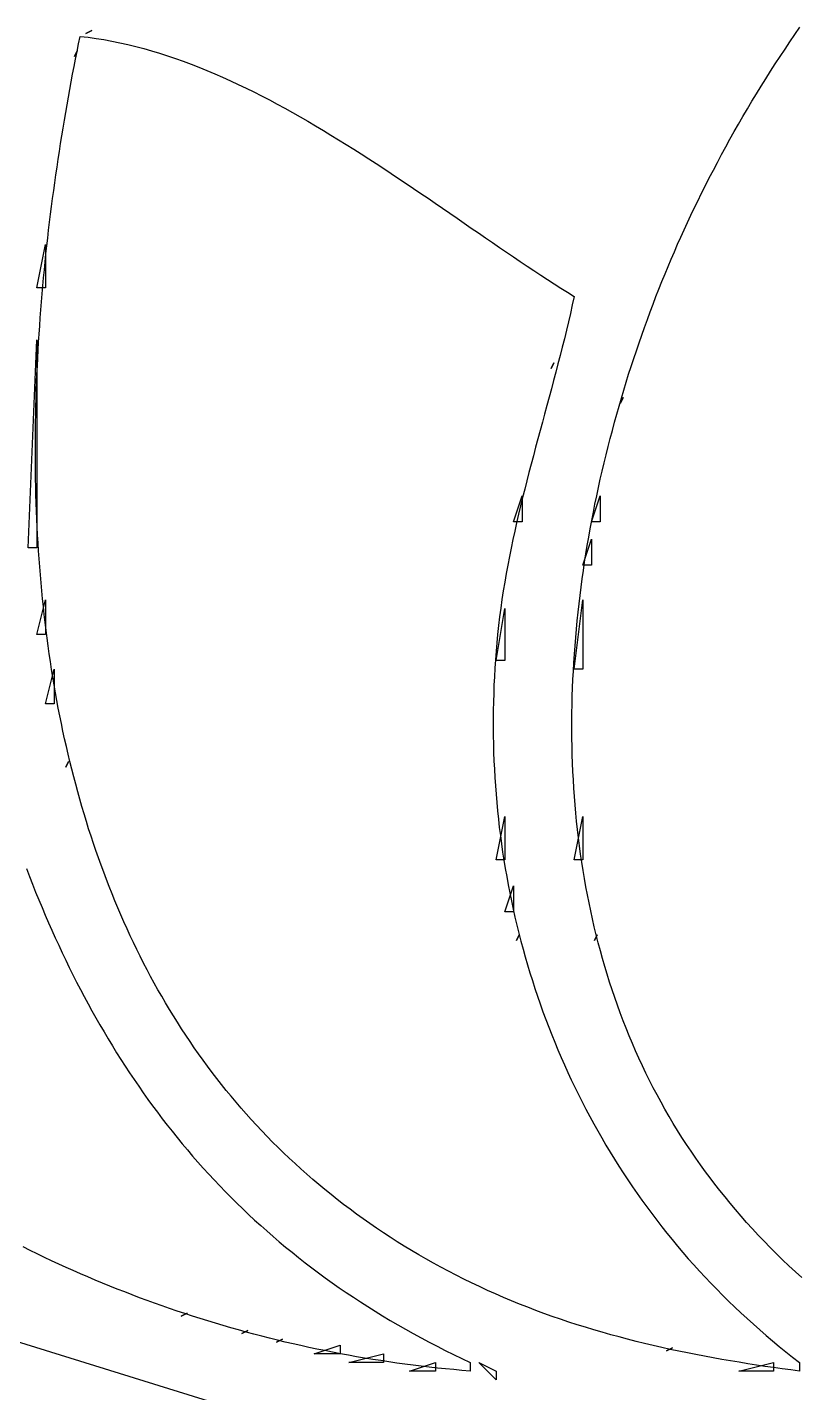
# Model space of a CAD drawing. Header units: millimetres. Extents: x 56222 to 3066687, y -650199 to -121287.
# Drawn here: x 140537.787 to 140539.377, y -185744.414 to -185741.603 of the extents above; entities that cross this region are included whole.
import ezdxf

# ---------------------------------------------------------------- set-up
doc = ezdxf.new("R2010")
doc.units = ezdxf.units.MM
doc.header["$MEASUREMENT"] = 0
doc.layers.add('$TD_AUDIT_GENERATED_(A0BDF17)', color=32, linetype='Continuous', lineweight=30)

msp = doc.modelspace()

# ---------------------------------------------------------------- linework, layer by layer
at = {"layer": '$TD_AUDIT_GENERATED_(A0BDF17)', "linetype": 'Continuous', "lineweight": 25, "ltscale": 2}
for p, q in [((140539.3669, -185741.6175), (140539.3772, -185741.6026)), ((140537.8922, -185741.6368), (140537.8953, -185741.6213)), ((140537.8953, -185741.6213), (140537.9117, -185741.6231)), ((140537.9191, -185741.6094), (140537.9072, -185741.6153)), ((140537.9072, -185741.6153), (140537.9191, -185741.6094)), ((140537.9117, -185741.6231), (140537.9281, -185741.6254)), ((140537.9281, -185741.6254), (140537.9444, -185741.628)), ((140537.9444, -185741.628), (140537.9608, -185741.6309)), ((140537.9608, -185741.6309), (140537.9771, -185741.6343)), ((140539.3566, -185741.6325), (140539.3669, -185741.6175)), ((140537.8894, -185741.651), (140537.8834, -185741.6629)), ((140537.8834, -185741.6629), (140537.8894, -185741.651)), ((140537.886, -185741.6679), (140537.889, -185741.6523)), ((140537.889, -185741.6523), (140537.8922, -185741.6368)), ((140537.9771, -185741.6343), (140537.9935, -185741.6379)), ((140537.9935, -185741.6379), (140538.0098, -185741.6419)), ((140538.0098, -185741.6419), (140538.0261, -185741.6462)), ((140538.0261, -185741.6462), (140538.0425, -185741.6508)), ((140538.0425, -185741.6508), (140538.0588, -185741.6557)), ((140538.0588, -185741.6557), (140538.075, -185741.661)), ((140539.3364, -185741.6627), (140539.3465, -185741.6476)), ((140539.3465, -185741.6476), (140539.3566, -185741.6325)), ((140537.8799, -185741.6992), (140537.8829, -185741.6835)), ((140537.8829, -185741.6835), (140537.886, -185741.6679)), ((140538.075, -185741.661), (140538.0913, -185741.6665)), ((140538.0913, -185741.6665), (140538.1076, -185741.6723)), ((140538.1076, -185741.6723), (140538.1238, -185741.6783)), ((140538.1238, -185741.6783), (140538.14, -185741.6847)), ((140538.14, -185741.6847), (140538.1562, -185741.6913)), ((140539.3167, -185741.6932), (140539.3265, -185741.6779)), ((140539.3265, -185741.6779), (140539.3364, -185741.6627)), ((140537.8741, -185741.7306), (140537.877, -185741.7149)), ((140537.877, -185741.7149), (140537.8799, -185741.6992)), ((140538.1562, -185741.6913), (140538.1724, -185741.6981)), ((140538.1724, -185741.6981), (140538.1886, -185741.7052)), ((140538.1886, -185741.7052), (140538.2047, -185741.7125)), ((140538.2047, -185741.7125), (140538.2208, -185741.72)), ((140539.2973, -185741.7239), (140539.3069, -185741.7085)), ((140539.3069, -185741.7085), (140539.3167, -185741.6932)), ((140537.8712, -185741.7464), (140537.8741, -185741.7306)), ((140538.2208, -185741.72), (140538.2369, -185741.7277)), ((140538.2369, -185741.7277), (140538.2529, -185741.7356)), ((140538.2529, -185741.7356), (140538.269, -185741.7438)), ((140538.269, -185741.7438), (140538.285, -185741.7521)), ((140539.2784, -185741.7549), (140539.2878, -185741.7394)), ((140539.2878, -185741.7394), (140539.2973, -185741.7239)), ((140537.8656, -185741.7781), (140537.8684, -185741.7623)), ((140537.8684, -185741.7623), (140537.8712, -185741.7464)), ((140538.285, -185741.7521), (140538.3009, -185741.7606)), ((140538.3009, -185741.7606), (140538.3169, -185741.7692)), ((140538.3169, -185741.7692), (140538.3327, -185741.7781)), ((140539.2599, -185741.786), (140539.2691, -185741.7704)), ((140539.2691, -185741.7704), (140539.2784, -185741.7549)), ((140537.8603, -185741.81), (140537.8629, -185741.794)), ((140537.8629, -185741.794), (140537.8656, -185741.7781)), ((140538.3327, -185741.7781), (140538.3486, -185741.787)), ((140538.3486, -185741.787), (140538.3644, -185741.7961)), ((140538.3644, -185741.7961), (140538.3802, -185741.8054)), ((140539.2509, -185741.8017), (140539.2599, -185741.786)), ((140537.8551, -185741.842), (140537.8576, -185741.826)), ((140537.8576, -185741.826), (140537.8603, -185741.81)), ((140538.3802, -185741.8054), (140538.396, -185741.8148)), ((140538.396, -185741.8148), (140538.4117, -185741.8243)), ((140538.4117, -185741.8243), (140538.4273, -185741.8339)), ((140539.2331, -185741.8331), (140539.2419, -185741.8174)), ((140539.2419, -185741.8174), (140539.2509, -185741.8017)), ((140537.8526, -185741.858), (140537.8551, -185741.842)), ((140538.4273, -185741.8339), (140538.4429, -185741.8436)), ((140538.4429, -185741.8436), (140538.4585, -185741.8534)), ((140538.4585, -185741.8534), (140538.474, -185741.8633)), ((140539.2158, -185741.8647), (140539.2244, -185741.8489)), ((140539.2244, -185741.8489), (140539.2331, -185741.8331)), ((140537.8477, -185741.8902), (140537.8501, -185741.8741)), ((140537.8501, -185741.8741), (140537.8526, -185741.858)), ((140538.474, -185741.8633), (140538.4895, -185741.8732)), ((140538.4895, -185741.8732), (140538.505, -185741.8833)), ((140538.505, -185741.8833), (140538.5204, -185741.8934)), ((140539.199, -185741.8965), (140539.2073, -185741.8806)), ((140539.2073, -185741.8806), (140539.2158, -185741.8647)), ((140537.8431, -185741.9225), (140537.8454, -185741.9063)), ((140537.8454, -185741.9063), (140537.8477, -185741.8902)), ((140538.5204, -185741.8934), (140538.5357, -185741.9035)), ((140538.5357, -185741.9035), (140538.551, -185741.9137)), ((140539.1826, -185741.9283), (140539.1907, -185741.9124)), ((140539.1907, -185741.9124), (140539.199, -185741.8965)), ((140537.8386, -185741.9549), (140537.8408, -185741.9387)), ((140537.8408, -185741.9387), (140537.8431, -185741.9225)), ((140538.551, -185741.9137), (140538.5662, -185741.9239)), ((140538.5662, -185741.9239), (140538.5814, -185741.9341)), ((140538.5814, -185741.9341), (140538.5965, -185741.9444)), ((140539.1746, -185741.9443), (140539.1826, -185741.9283)), ((140537.8365, -185741.9712), (140537.8386, -185741.9549)), ((140538.5965, -185741.9444), (140538.6115, -185741.9546)), ((140538.6115, -185741.9546), (140538.6265, -185741.9649)), ((140538.6265, -185741.9649), (140538.6415, -185741.9751)), ((140539.1597, -185741.9749), (140539.1668, -185741.9603)), ((140539.1668, -185741.9603), (140539.1746, -185741.9443)), ((140537.8324, -185742.0038), (140537.8345, -185741.9875)), ((140537.8345, -185741.9875), (140537.8365, -185741.9712)), ((140538.6415, -185741.9751), (140538.6564, -185741.9854)), ((140538.6564, -185741.9854), (140538.6712, -185741.9956)), ((140538.6712, -185741.9956), (140538.6859, -185742.0057)), ((140539.1458, -185742.0044), (140539.1527, -185741.9896)), ((140539.1527, -185741.9896), (140539.1597, -185741.9749)), ((140537.8286, -185742.0364), (140537.8305, -185742.0201)), ((140537.8305, -185742.0201), (140537.8324, -185742.0038)), ((140538.6859, -185742.0057), (140538.7006, -185742.0158)), ((140538.7006, -185742.0158), (140538.7153, -185742.0259)), ((140539.1322, -185742.0343), (140539.1389, -185742.0193)), ((140539.1389, -185742.0193), (140539.1458, -185742.0044)), ((140537.8061, -185742.1387), (140537.824, -185742.0495)), ((140537.824, -185742.0495), (140537.824, -185742.1387)), ((140537.825, -185742.0692), (140537.8268, -185742.0528)), ((140537.8268, -185742.0528), (140537.8286, -185742.0364)), ((140538.7153, -185742.0259), (140538.7298, -185742.0359)), ((140538.7298, -185742.0359), (140538.7443, -185742.0459)), ((140538.7443, -185742.0459), (140538.7587, -185742.0557)), ((140539.1189, -185742.0645), (140539.1255, -185742.0493)), ((140539.1255, -185742.0493), (140539.1322, -185742.0343)), ((140537.8233, -185742.0856), (140537.825, -185742.0692)), ((140538.7587, -185742.0557), (140538.7731, -185742.0655)), ((140538.7731, -185742.0655), (140538.7873, -185742.0752)), ((140538.7873, -185742.0752), (140538.8015, -185742.0847)), ((140539.1059, -185742.095), (140539.1123, -185742.0797)), ((140539.1123, -185742.0797), (140539.1189, -185742.0645)), ((140537.8201, -185742.1185), (140537.8217, -185742.102)), ((140537.8217, -185742.102), (140537.8233, -185742.0856)), ((140538.8015, -185742.0847), (140538.8157, -185742.0942)), ((140538.8157, -185742.0942), (140538.8297, -185742.1035)), ((140538.8297, -185742.1035), (140538.8437, -185742.1127)), ((140539.0995, -185742.1104), (140539.1059, -185742.095)), ((140537.8171, -185742.1514), (140537.8186, -185742.135)), ((140537.8186, -185742.135), (140537.8201, -185742.1185)), ((140538.8437, -185742.1127), (140538.8576, -185742.1218)), ((140538.8576, -185742.1218), (140538.8714, -185742.1307)), ((140538.8714, -185742.1307), (140538.8851, -185742.1395)), ((140539.087, -185742.1414), (140539.0932, -185742.1259)), ((140539.0932, -185742.1259), (140539.0995, -185742.1104)), ((140537.824, -185742.1387), (140537.8061, -185742.1387)), ((140537.8158, -185742.1679), (140537.8171, -185742.1514)), ((140538.8851, -185742.1395), (140538.8988, -185742.1481)), ((140538.8988, -185742.1481), (140538.9123, -185742.1566)), ((140538.9123, -185742.1566), (140538.9085, -185742.1741)), ((140539.0749, -185742.1728), (140539.0809, -185742.1571)), ((140539.0809, -185742.1571), (140539.087, -185742.1414)), ((140537.8132, -185742.2009), (140537.8144, -185742.1844)), ((140537.8144, -185742.1844), (140537.8158, -185742.1679)), ((140538.9046, -185742.1915), (140538.9006, -185742.2089)), ((140538.9085, -185742.1741), (140538.9046, -185742.1915)), ((140539.0631, -185742.2044), (140539.0689, -185742.1885)), ((140539.0689, -185742.1885), (140539.0749, -185742.1728)), ((140537.8109, -185742.234), (140537.812, -185742.2175)), ((140537.812, -185742.2175), (140537.8132, -185742.2009)), ((140538.9006, -185742.2089), (140538.8965, -185742.2263)), ((140539.0516, -185742.2362), (140539.0573, -185742.2203)), ((140539.0573, -185742.2203), (140539.0631, -185742.2044)), ((140537.7883, -185742.674), (140537.8061, -185742.2458)), ((140537.8061, -185742.2458), (140537.8061, -185742.674)), ((140537.8089, -185742.2671), (140537.8099, -185742.2506)), ((140537.8099, -185742.2506), (140537.8109, -185742.234)), ((140538.8922, -185742.2437), (140538.8879, -185742.261)), ((140538.8965, -185742.2263), (140538.8922, -185742.2437)), ((140539.046, -185742.2523), (140539.0516, -185742.2362)), ((140537.808, -185742.2837), (140537.8089, -185742.2671)), ((140538.8836, -185742.2783), (140538.8791, -185742.2955)), ((140538.8879, -185742.261), (140538.8836, -185742.2783)), ((140539.0352, -185742.2845), (140539.0405, -185742.2684)), ((140539.0405, -185742.2684), (140539.046, -185742.2523)), ((140537.8064, -185742.3168), (140537.8072, -185742.3002)), ((140537.8072, -185742.3002), (140537.808, -185742.2837)), ((140538.8707, -185742.2933), (140538.8648, -185742.3052)), ((140538.8648, -185742.3052), (140538.8707, -185742.2933)), ((140538.8791, -185742.2955), (140538.8746, -185742.3127)), ((140539.0246, -185742.317), (140539.0298, -185742.3007)), ((140539.0298, -185742.3007), (140539.0352, -185742.2845)), ((140537.8051, -185742.35), (140537.8057, -185742.3334)), ((140537.8057, -185742.3334), (140537.8064, -185742.3168)), ((140538.8701, -185742.33), (140538.8655, -185742.3472)), ((140538.8746, -185742.3127), (140538.8701, -185742.33)), ((140539.0145, -185742.3497), (140539.0195, -185742.3333)), ((140539.0195, -185742.3333), (140539.0246, -185742.317)), ((140537.8046, -185742.3666), (140537.8051, -185742.35)), ((140538.8655, -185742.3472), (140538.8609, -185742.3643)), ((140539.0096, -185742.3662), (140539.0145, -185742.3497)), ((140537.8038, -185742.3997), (140537.8042, -185742.3831)), ((140537.8042, -185742.3831), (140537.8046, -185742.3666)), ((140538.8562, -185742.3815), (140538.8516, -185742.3987)), ((140538.8609, -185742.3643), (140538.8562, -185742.3815)), ((140539.0001, -185742.3992), (140539.0048, -185742.3827)), ((140539.0048, -185742.3827), (140539.0096, -185742.3662)), ((140539.0135, -185742.3647), (140539.0075, -185742.3766)), ((140539.0075, -185742.3766), (140539.0135, -185742.3647)), ((140537.8033, -185742.4329), (140537.8035, -185742.4163)), ((140537.8035, -185742.4163), (140537.8038, -185742.3997)), ((140538.8469, -185742.4158), (140538.8423, -185742.433)), ((140538.8516, -185742.3987), (140538.8469, -185742.4158)), ((140538.991, -185742.4324), (140538.9955, -185742.4158)), ((140538.9955, -185742.4158), (140539.0001, -185742.3992)), ((140537.8031, -185742.4495), (140537.8033, -185742.4329)), ((140538.8423, -185742.433), (140538.8376, -185742.4501)), ((140538.9866, -185742.4491), (140538.991, -185742.4324)), ((140537.8031, -185742.4661), (140537.8031, -185742.4495)), ((140537.8031, -185742.4826), (140537.8031, -185742.4661)), ((140538.833, -185742.4673), (140538.8284, -185742.4845)), ((140538.8376, -185742.4501), (140538.833, -185742.4673)), ((140538.9781, -185742.4826), (140538.9823, -185742.4658)), ((140538.9823, -185742.4658), (140538.9866, -185742.4491)), ((140537.8032, -185742.4992), (140537.8031, -185742.4826)), ((140537.8034, -185742.5157), (140537.8032, -185742.4992)), ((140538.8239, -185742.5017), (140538.8194, -185742.5189)), ((140538.8284, -185742.4845), (140538.8239, -185742.5017)), ((140538.9701, -185742.5163), (140538.974, -185742.4994)), ((140538.974, -185742.4994), (140538.9781, -185742.4826)), ((140537.8036, -185742.5323), (140537.8034, -185742.5157)), ((140538.8194, -185742.5189), (140538.815, -185742.5361)), ((140538.9662, -185742.5332), (140538.9701, -185742.5163)), ((140537.804, -185742.5488), (140537.8036, -185742.5323)), ((140537.8044, -185742.5654), (140537.804, -185742.5488)), ((140538.8106, -185742.5533), (140538.8063, -185742.5706)), ((140538.815, -185742.5361), (140538.8106, -185742.5533)), ((140538.9589, -185742.567), (140538.9625, -185742.5501)), ((140538.9625, -185742.5501), (140538.9662, -185742.5332)), ((140537.8049, -185742.5819), (140537.8044, -185742.5654)), ((140537.8055, -185742.5984), (140537.8049, -185742.5819)), ((140538.7875, -185742.6205), (140538.8053, -185742.5669)), ((140538.8021, -185742.5878), (140538.798, -185742.6052)), ((140538.8063, -185742.5706), (140538.8021, -185742.5878)), ((140538.8053, -185742.5669), (140538.8053, -185742.6205)), ((140538.948, -185742.6205), (140538.9659, -185742.5669)), ((140538.9519, -185742.601), (140538.9553, -185742.584)), ((140538.9553, -185742.584), (140538.9589, -185742.567)), ((140538.9659, -185742.5669), (140538.9659, -185742.6205)), ((140537.8062, -185742.6149), (140537.8055, -185742.5984)), ((140537.807, -185742.6314), (140537.8062, -185742.6149)), ((140538.798, -185742.6052), (140538.794, -185742.6225)), ((140538.9487, -185742.6181), (140538.9519, -185742.601)), ((140537.8078, -185742.6478), (140537.807, -185742.6314)), ((140538.79, -185742.6399), (140538.7862, -185742.6573)), ((140538.8053, -185742.6205), (140538.7875, -185742.6205)), ((140538.794, -185742.6225), (140538.79, -185742.6399)), ((140538.9425, -185742.6522), (140538.9455, -185742.6351)), ((140538.9455, -185742.6351), (140538.9487, -185742.6181)), ((140538.9659, -185742.6205), (140538.948, -185742.6205)), ((140537.8088, -185742.6643), (140537.8078, -185742.6478)), ((140537.8098, -185742.6807), (140537.8088, -185742.6643)), ((140538.7862, -185742.6573), (140538.7826, -185742.6748)), ((140538.9302, -185742.7097), (140538.948, -185742.6561)), ((140538.9367, -185742.6865), (140538.9395, -185742.6694)), ((140538.9395, -185742.6694), (140538.9425, -185742.6522)), ((140538.948, -185742.6561), (140538.948, -185742.7097)), ((140537.8061, -185742.674), (140537.7883, -185742.674)), ((140537.8109, -185742.6971), (140537.8098, -185742.6807)), ((140537.8122, -185742.7135), (140537.8109, -185742.6971)), ((140538.7791, -185742.6923), (140538.7757, -185742.7098)), ((140538.7826, -185742.6748), (140538.7791, -185742.6923)), ((140538.934, -185742.7037), (140538.9367, -185742.6865)), ((140537.8135, -185742.7299), (140537.8122, -185742.7135)), ((140538.7724, -185742.7274), (140538.7694, -185742.7451)), ((140538.7757, -185742.7098), (140538.7724, -185742.7274)), ((140538.929, -185742.7381), (140538.9315, -185742.7209)), ((140538.948, -185742.7097), (140538.9302, -185742.7097)), ((140538.9315, -185742.7209), (140538.934, -185742.7037)), ((140537.8149, -185742.7463), (140537.8135, -185742.7299)), ((140537.8164, -185742.7626), (140537.8149, -185742.7463)), ((140538.7694, -185742.7451), (140538.7665, -185742.7628)), ((140538.9246, -185742.7725), (140538.9267, -185742.7553)), ((140538.9267, -185742.7553), (140538.929, -185742.7381)), ((140537.8061, -185742.8524), (140537.824, -185742.781)), ((140537.8179, -185742.7789), (140537.8164, -185742.7626)), ((140537.8196, -185742.7952), (140537.8179, -185742.7789)), ((140537.824, -185742.781), (140537.824, -185742.8524)), ((140538.7637, -185742.7806), (140538.7612, -185742.7985)), ((140538.7665, -185742.7628), (140538.7637, -185742.7806)), ((140538.9123, -185742.9238), (140538.9302, -185742.781)), ((140538.9225, -185742.7898), (140538.9246, -185742.7725)), ((140538.9302, -185742.781), (140538.9302, -185742.9238)), ((140537.8214, -185742.8115), (140537.8196, -185742.7952)), ((140537.8233, -185742.8277), (140537.8214, -185742.8115)), ((140538.7518, -185742.9059), (140538.7696, -185742.7989)), ((140538.7612, -185742.7985), (140538.7589, -185742.8164)), ((140538.7696, -185742.7989), (140538.7696, -185742.9059)), ((140538.9188, -185742.8243), (140538.9206, -185742.807)), ((140538.9206, -185742.807), (140538.9225, -185742.7898)), ((140537.8253, -185742.8439), (140537.8233, -185742.8277)), ((140538.7567, -185742.8344), (140538.7548, -185742.8524)), ((140538.7589, -185742.8164), (140538.7567, -185742.8344)), ((140538.9171, -185742.8415), (140538.9188, -185742.8243)), ((140537.824, -185742.8524), (140537.8061, -185742.8524)), ((140537.8273, -185742.8601), (140537.8253, -185742.8439)), ((140537.8295, -185742.8763), (140537.8273, -185742.8601)), ((140538.7548, -185742.8524), (140538.7531, -185742.8698)), ((140538.9142, -185742.8761), (140538.9156, -185742.8588)), ((140538.9156, -185742.8588), (140538.9171, -185742.8415)), ((140537.8317, -185742.8924), (140537.8295, -185742.8763)), ((140537.8341, -185742.9085), (140537.8317, -185742.8924)), ((140538.7517, -185742.8873), (140538.7503, -185742.9047)), ((140538.7531, -185742.8698), (140538.7517, -185742.8873)), ((140538.9118, -185742.9107), (140538.9129, -185742.8934)), ((140538.9129, -185742.8934), (140538.9142, -185742.8761)), ((140537.824, -185742.9951), (140537.8418, -185742.9238)), ((140537.8366, -185742.9245), (140537.8341, -185742.9085)), ((140537.8391, -185742.9405), (140537.8366, -185742.9245)), ((140537.8418, -185742.9238), (140537.8418, -185742.9951)), ((140538.7492, -185742.9221), (140538.7482, -185742.9395)), ((140538.7503, -185742.9047), (140538.7492, -185742.9221)), ((140538.7696, -185742.9059), (140538.7518, -185742.9059)), ((140538.9108, -185742.928), (140538.9118, -185742.9107)), ((140538.9302, -185742.9238), (140538.9123, -185742.9238)), ((140537.8418, -185742.9565), (140537.8391, -185742.9405)), ((140538.7482, -185742.9395), (140538.7473, -185742.9569)), ((140538.9092, -185742.9625), (140538.9099, -185742.9452)), ((140538.9099, -185742.9452), (140538.9108, -185742.928)), ((140537.8446, -185742.9725), (140537.8418, -185742.9565)), ((140537.8475, -185742.9884), (140537.8446, -185742.9725)), ((140538.7467, -185742.9743), (140538.7462, -185742.9916)), ((140538.7473, -185742.9569), (140538.7467, -185742.9743)), ((140538.9082, -185742.9971), (140538.9086, -185742.9798)), ((140538.9086, -185742.9798), (140538.9092, -185742.9625)), ((140537.8418, -185742.9951), (140537.824, -185742.9951)), ((140537.8504, -185743.0043), (140537.8475, -185742.9884)), ((140537.8535, -185743.0201), (140537.8504, -185743.0043)), ((140538.7458, -185743.009), (140538.7457, -185743.0263)), ((140538.7462, -185742.9916), (140538.7458, -185743.009)), ((140538.9079, -185743.0143), (140538.9082, -185742.9971)), ((140537.8567, -185743.036), (140537.8535, -185743.0201)), ((140537.86, -185743.0517), (140537.8567, -185743.036)), ((140538.7457, -185743.0263), (140538.7456, -185743.0436)), ((140538.9078, -185743.0316), (140538.9079, -185743.0143)), ((140538.9078, -185743.0488), (140538.9078, -185743.0316)), ((140537.8634, -185743.0674), (140537.86, -185743.0517)), ((140538.7456, -185743.0436), (140538.7458, -185743.0609)), ((140538.7458, -185743.0609), (140538.7461, -185743.0782)), ((140538.9079, -185743.066), (140538.9078, -185743.0488)), ((140537.8669, -185743.0831), (140537.8634, -185743.0674)), ((140537.8705, -185743.0988), (140537.8669, -185743.0831)), ((140538.7461, -185743.0782), (140538.7466, -185743.0955)), ((140538.9082, -185743.0832), (140538.9079, -185743.066)), ((140538.9086, -185743.1004), (140538.9082, -185743.0832)), ((140537.8715, -185743.1141), (140537.8656, -185743.126)), ((140537.8656, -185743.126), (140537.8715, -185743.1141)), ((140537.8742, -185743.1144), (140537.8705, -185743.0988)), ((140537.8781, -185743.1299), (140537.8742, -185743.1144)), ((140538.7466, -185743.0955), (140538.7473, -185743.1127)), ((140538.7473, -185743.1127), (140538.7481, -185743.1299)), ((140538.9092, -185743.1176), (140538.9086, -185743.1004)), ((140538.9099, -185743.1348), (140538.9092, -185743.1176)), ((140537.882, -185743.1454), (140537.8781, -185743.1299)), ((140537.8861, -185743.1609), (140537.882, -185743.1454)), ((140538.7481, -185743.1299), (140538.749, -185743.1471)), ((140538.749, -185743.1471), (140538.7502, -185743.1643)), ((140538.9108, -185743.1519), (140538.9099, -185743.1348)), ((140537.8903, -185743.1763), (140537.8861, -185743.1609)), ((140537.8945, -185743.1916), (140537.8903, -185743.1763)), ((140538.7502, -185743.1643), (140538.7515, -185743.1814)), ((140538.9119, -185743.169), (140538.9108, -185743.1519)), ((140538.913, -185743.1861), (140538.9119, -185743.169)), ((140537.8989, -185743.2069), (140537.8945, -185743.1916)), ((140538.7515, -185743.1814), (140538.753, -185743.1985)), ((140538.753, -185743.1985), (140538.7546, -185743.2156)), ((140538.9144, -185743.2031), (140538.913, -185743.1861)), ((140538.9159, -185743.2202), (140538.9144, -185743.2031)), ((140537.9035, -185743.2222), (140537.8989, -185743.2069)), ((140537.9081, -185743.2374), (140537.9035, -185743.2222)), ((140538.7518, -185743.3163), (140538.7696, -185743.2271)), ((140538.7546, -185743.2156), (140538.7564, -185743.2326)), ((140538.7564, -185743.2326), (140538.7583, -185743.2497)), ((140538.7696, -185743.2271), (140538.7696, -185743.3163)), ((140538.9123, -185743.3163), (140538.9302, -185743.2271)), ((140538.9175, -185743.2372), (140538.9159, -185743.2202)), ((140538.9302, -185743.2271), (140538.9302, -185743.3163)), ((140537.9128, -185743.2526), (140537.9081, -185743.2374)), ((140537.9177, -185743.2677), (140537.9128, -185743.2526)), ((140538.7583, -185743.2497), (140538.7605, -185743.2666)), ((140538.9194, -185743.2541), (140538.9175, -185743.2372)), ((140538.9213, -185743.2711), (140538.9194, -185743.2541)), ((140537.9227, -185743.2827), (140537.9177, -185743.2677)), ((140537.9278, -185743.2977), (140537.9227, -185743.2827)), ((140538.7605, -185743.2666), (140538.7628, -185743.2836)), ((140538.7628, -185743.2836), (140538.7652, -185743.3005)), ((140538.9235, -185743.288), (140538.9213, -185743.2711)), ((140538.9258, -185743.3048), (140538.9235, -185743.288)), ((140537.933, -185743.3126), (140537.9278, -185743.2977)), ((140537.9383, -185743.3275), (140537.933, -185743.3126)), ((140538.7696, -185743.3163), (140538.7518, -185743.3163)), ((140538.7652, -185743.3005), (140538.7678, -185743.3174)), ((140538.7678, -185743.3174), (140538.7706, -185743.3342)), ((140538.9302, -185743.3163), (140538.9123, -185743.3163)), ((140538.9282, -185743.3217), (140538.9258, -185743.3048)), ((140537.7848, -185743.3347), (140537.791, -185743.3508)), ((140537.9438, -185743.3423), (140537.9383, -185743.3275)), ((140537.9493, -185743.357), (140537.9438, -185743.3423)), ((140538.7706, -185743.3342), (140538.7735, -185743.351)), ((140538.9309, -185743.3384), (140538.9282, -185743.3217)), ((140538.9336, -185743.3552), (140538.9309, -185743.3384)), ((140537.791, -185743.3508), (140537.7973, -185743.3669)), ((140537.7973, -185743.3669), (140537.8037, -185743.3829)), ((140537.955, -185743.3717), (140537.9493, -185743.357)), ((140537.9609, -185743.3864), (140537.955, -185743.3717)), ((140538.7696, -185743.4234), (140538.7874, -185743.3698)), ((140538.7735, -185743.351), (140538.7766, -185743.3678)), ((140538.7766, -185743.3678), (140538.7799, -185743.3845)), ((140538.7874, -185743.3698), (140538.7874, -185743.4234)), ((140538.9366, -185743.3719), (140538.9336, -185743.3552)), ((140538.9397, -185743.3885), (140538.9366, -185743.3719)), ((140537.8037, -185743.3829), (140537.8102, -185743.3988)), ((140537.8102, -185743.3988), (140537.8168, -185743.4147)), ((140537.9668, -185743.4009), (140537.9609, -185743.3864)), ((140537.9729, -185743.4154), (140537.9668, -185743.4009)), ((140538.7799, -185743.3845), (140538.7833, -185743.4012)), ((140538.7833, -185743.4012), (140538.7869, -185743.4178)), ((140538.943, -185743.4052), (140538.9397, -185743.3885)), ((140537.8168, -185743.4147), (140537.8235, -185743.4304)), ((140537.8235, -185743.4304), (140537.8302, -185743.4461)), ((140537.9791, -185743.4299), (140537.9729, -185743.4154)), ((140537.9854, -185743.4442), (140537.9791, -185743.4299)), ((140538.7874, -185743.4234), (140538.7696, -185743.4234)), ((140538.7869, -185743.4178), (140538.7906, -185743.4344)), ((140538.9465, -185743.4217), (140538.943, -185743.4052)), ((140538.9501, -185743.4382), (140538.9465, -185743.4217)), ((140537.8302, -185743.4461), (140537.8371, -185743.4617)), ((140537.9918, -185743.4585), (140537.9854, -185743.4442)), ((140537.9984, -185743.4728), (140537.9918, -185743.4585)), ((140538.7906, -185743.4344), (140538.7945, -185743.4509)), ((140538.7945, -185743.4509), (140538.7986, -185743.4674)), ((140538.9539, -185743.4547), (140538.9501, -185743.4382)), ((140538.9579, -185743.4711), (140538.9539, -185743.4547)), ((140537.8371, -185743.4617), (140537.8441, -185743.4772)), ((140537.8441, -185743.4772), (140537.8512, -185743.4926)), ((140538.0051, -185743.4869), (140537.9984, -185743.4728)), ((140538.0119, -185743.501), (140538.0051, -185743.4869)), ((140538.7993, -185743.4709), (140538.7934, -185743.4828)), ((140538.7934, -185743.4828), (140538.7993, -185743.4709)), ((140538.7986, -185743.4674), (140538.8028, -185743.4838)), ((140538.8028, -185743.4838), (140538.8072, -185743.5002)), ((140538.9599, -185743.4709), (140538.954, -185743.4828)), ((140538.954, -185743.4828), (140538.9599, -185743.4709)), ((140538.962, -185743.4875), (140538.9579, -185743.4711)), ((140538.9663, -185743.5038), (140538.962, -185743.4875)), ((140537.8512, -185743.4926), (140537.8584, -185743.508)), ((140537.8584, -185743.508), (140537.8657, -185743.5232)), ((140538.0189, -185743.515), (140538.0119, -185743.501)), ((140538.026, -185743.529), (140538.0189, -185743.515)), ((140538.8072, -185743.5002), (140538.8118, -185743.5165)), ((140538.9708, -185743.52), (140538.9663, -185743.5038)), ((140537.8657, -185743.5232), (140537.873, -185743.5384)), ((140537.873, -185743.5384), (140537.8805, -185743.5535)), ((140538.0332, -185743.5429), (140538.026, -185743.529)), ((140538.0405, -185743.5567), (140538.0332, -185743.5429)), ((140538.8118, -185743.5165), (140538.8165, -185743.5328)), ((140538.8165, -185743.5328), (140538.8214, -185743.549)), ((140538.9755, -185743.5362), (140538.9708, -185743.52)), ((140538.9803, -185743.5523), (140538.9755, -185743.5362)), ((140537.8805, -185743.5535), (140537.8881, -185743.5685)), ((140537.8881, -185743.5685), (140537.8959, -185743.5834)), ((140538.048, -185743.5704), (140538.0405, -185743.5567)), ((140538.0556, -185743.584), (140538.048, -185743.5704)), ((140538.8214, -185743.549), (140538.8264, -185743.5652)), ((140538.8264, -185743.5652), (140538.8316, -185743.5813)), ((140538.9854, -185743.5684), (140538.9803, -185743.5523)), ((140538.9906, -185743.5844), (140538.9854, -185743.5684)), ((140537.8959, -185743.5834), (140537.9037, -185743.5982)), ((140537.9037, -185743.5982), (140537.9116, -185743.6129)), ((140538.0634, -185743.5976), (140538.0556, -185743.584)), ((140538.0713, -185743.6111), (140538.0634, -185743.5976)), ((140538.8316, -185743.5813), (140538.837, -185743.5973)), ((140538.837, -185743.5973), (140538.8425, -185743.6133)), ((140538.996, -185743.6003), (140538.9906, -185743.5844)), ((140537.9116, -185743.6129), (140537.9197, -185743.6276)), ((140537.9197, -185743.6276), (140537.9278, -185743.6421)), ((140538.0793, -185743.6245), (140538.0713, -185743.6111)), ((140538.0875, -185743.6379), (140538.0793, -185743.6245)), ((140538.8425, -185743.6133), (140538.8482, -185743.6292)), ((140539.0016, -185743.6161), (140538.996, -185743.6003)), ((140539.0073, -185743.6319), (140539.0016, -185743.6161)), ((140537.9278, -185743.6421), (140537.9361, -185743.6566)), ((140538.0957, -185743.6511), (140538.0875, -185743.6379)), ((140538.1042, -185743.6643), (140538.0957, -185743.6511)), ((140538.8482, -185743.6292), (140538.854, -185743.6451)), ((140538.854, -185743.6451), (140538.86, -185743.6609)), ((140539.0133, -185743.6477), (140539.0073, -185743.6319)), ((140539.0194, -185743.6633), (140539.0133, -185743.6477)), ((140537.9361, -185743.6566), (140537.9445, -185743.671)), ((140537.9445, -185743.671), (140537.953, -185743.6853)), ((140538.1127, -185743.6774), (140538.1042, -185743.6643)), ((140538.1215, -185743.6904), (140538.1127, -185743.6774)), ((140538.86, -185743.6609), (140538.8662, -185743.6766)), ((140538.8662, -185743.6766), (140538.8725, -185743.6923)), ((140539.0257, -185743.6789), (140539.0194, -185743.6633)), ((140539.0322, -185743.6944), (140539.0257, -185743.6789)), ((140537.953, -185743.6853), (140537.9616, -185743.6995)), ((140537.9616, -185743.6995), (140537.9703, -185743.7136)), ((140538.1303, -185743.7033), (140538.1215, -185743.6904)), ((140538.1393, -185743.7161), (140538.1303, -185743.7033)), ((140538.8725, -185743.6923), (140538.879, -185743.7079)), ((140538.879, -185743.7079), (140538.8857, -185743.7234)), ((140539.0389, -185743.7098), (140539.0322, -185743.6944)), ((140539.0458, -185743.7252), (140539.0389, -185743.7098)), ((140537.9703, -185743.7136), (140537.9791, -185743.7276)), ((140537.9791, -185743.7276), (140537.9881, -185743.7415)), ((140538.1484, -185743.7289), (140538.1393, -185743.7161)), ((140538.1577, -185743.7415), (140538.1484, -185743.7289)), ((140538.8857, -185743.7234), (140538.8925, -185743.7388)), ((140538.8925, -185743.7388), (140538.8994, -185743.7542)), ((140539.0529, -185743.7404), (140539.0458, -185743.7252)), ((140539.0601, -185743.7556), (140539.0529, -185743.7404)), ((140537.9881, -185743.7415), (140537.9972, -185743.7553)), ((140537.9972, -185743.7553), (140538.0064, -185743.7691)), ((140538.1671, -185743.7541), (140538.1577, -185743.7415)), ((140538.1767, -185743.7665), (140538.1671, -185743.7541)), ((140538.1864, -185743.7789), (140538.1767, -185743.7665)), ((140538.8994, -185743.7542), (140538.9065, -185743.7695)), ((140539.0676, -185743.7707), (140539.0601, -185743.7556)), ((140538.0064, -185743.7691), (140538.0158, -185743.7827)), ((140538.0158, -185743.7827), (140538.0252, -185743.7962)), ((140538.0252, -185743.7962), (140538.0348, -185743.8097)), ((140538.1962, -185743.7912), (140538.1864, -185743.7789)), ((140538.2062, -185743.8034), (140538.1962, -185743.7912)), ((140538.9065, -185743.7695), (140538.9138, -185743.7848)), ((140538.9138, -185743.7848), (140538.9213, -185743.7999)), ((140539.0753, -185743.7857), (140539.0676, -185743.7707)), ((140539.0831, -185743.8006), (140539.0753, -185743.7857)), ((140538.0348, -185743.8097), (140538.0445, -185743.823)), ((140538.0445, -185743.823), (140538.0543, -185743.8363)), ((140538.2163, -185743.8155), (140538.2062, -185743.8034)), ((140538.2266, -185743.8275), (140538.2163, -185743.8155)), ((140538.9213, -185743.7999), (140538.9289, -185743.815)), ((140538.9289, -185743.815), (140538.9366, -185743.83)), ((140539.0912, -185743.8155), (140539.0831, -185743.8006)), ((140539.0994, -185743.8302), (140539.0912, -185743.8155)), ((140538.0543, -185743.8363), (140538.0643, -185743.8495)), ((140538.0643, -185743.8495), (140538.0744, -185743.8625)), ((140538.2371, -185743.8394), (140538.2266, -185743.8275)), ((140538.2476, -185743.8512), (140538.2371, -185743.8394)), ((140538.2584, -185743.8629), (140538.2476, -185743.8512)), ((140538.9366, -185743.83), (140538.9446, -185743.8449)), ((140538.9446, -185743.8449), (140538.9526, -185743.8598)), ((140539.1079, -185743.8449), (140539.0994, -185743.8302)), ((140539.1165, -185743.8595), (140539.1079, -185743.8449)), ((140538.0744, -185743.8625), (140538.0846, -185743.8755)), ((140538.0846, -185743.8755), (140538.095, -185743.8884)), ((140538.2693, -185743.8746), (140538.2584, -185743.8629)), ((140538.2803, -185743.8861), (140538.2693, -185743.8746)), ((140538.9526, -185743.8598), (140538.9609, -185743.8746)), ((140538.9609, -185743.8746), (140538.9693, -185743.8892)), ((140539.1254, -185743.8739), (140539.1165, -185743.8595)), ((140539.1344, -185743.8883), (140539.1254, -185743.8739)), ((140538.095, -185743.8884), (140538.1055, -185743.9011)), ((140538.1055, -185743.9011), (140538.1161, -185743.9138)), ((140538.2915, -185743.8975), (140538.2803, -185743.8861)), ((140538.3028, -185743.9088), (140538.2915, -185743.8975)), ((140538.3143, -185743.92), (140538.3028, -185743.9088)), ((140538.9693, -185743.8892), (140538.9778, -185743.9038)), ((140538.9778, -185743.9038), (140538.9865, -185743.9183)), ((140539.1437, -185743.9026), (140539.1344, -185743.8883)), ((140539.1531, -185743.9167), (140539.1437, -185743.9026)), ((140538.1161, -185743.9138), (140538.1269, -185743.9264)), ((140538.1269, -185743.9264), (140538.1378, -185743.9389)), ((140538.3259, -185743.9311), (140538.3143, -185743.92)), ((140538.3377, -185743.9421), (140538.3259, -185743.9311)), ((140538.9865, -185743.9183), (140538.9954, -185743.9328)), ((140538.9954, -185743.9328), (140539.0044, -185743.9471)), ((140539.1628, -185743.9308), (140539.1531, -185743.9167)), ((140539.1727, -185743.9448), (140539.1628, -185743.9308)), ((140538.1378, -185743.9389), (140538.1488, -185743.9513)), ((140538.1488, -185743.9513), (140538.16, -185743.9635)), ((140538.16, -185743.9635), (140538.1713, -185743.9757)), ((140538.3497, -185743.953), (140538.3377, -185743.9421)), ((140538.3618, -185743.9638), (140538.3497, -185743.953)), ((140538.3741, -185743.9744), (140538.3618, -185743.9638)), ((140539.0044, -185743.9471), (140539.0136, -185743.9613)), ((140539.0136, -185743.9613), (140539.023, -185743.9755)), ((140539.1828, -185743.9586), (140539.1727, -185743.9448)), ((140539.1924, -185743.9715), (140539.1828, -185743.9586)), ((140538.1713, -185743.9757), (140538.1828, -185743.9878)), ((140538.1828, -185743.9878), (140538.1944, -185743.9998)), ((140538.3865, -185743.985), (140538.3741, -185743.9744)), ((140538.3991, -185743.9954), (140538.3865, -185743.985)), ((140539.023, -185743.9755), (140539.0325, -185743.9895)), ((140539.0325, -185743.9895), (140539.0421, -185744.0035)), ((140539.2023, -185743.9845), (140539.1924, -185743.9715)), ((140539.2125, -185743.9975), (140539.2023, -185743.9845)), ((140538.1944, -185743.9998), (140538.2061, -185744.0116)), ((140538.2061, -185744.0116), (140538.218, -185744.0234)), ((140538.4118, -185744.0058), (140538.3991, -185743.9954)), ((140538.4247, -185744.016), (140538.4118, -185744.0058)), ((140538.4378, -185744.0261), (140538.4247, -185744.016)), ((140539.0421, -185744.0035), (140539.052, -185744.0174)), ((140539.052, -185744.0174), (140539.0619, -185744.0311)), ((140539.223, -185744.0106), (140539.2125, -185743.9975)), ((140539.2337, -185744.0237), (140539.223, -185744.0106)), ((140538.218, -185744.0234), (140538.23, -185744.0351)), ((140538.23, -185744.0351), (140538.2422, -185744.0466)), ((140538.2422, -185744.0466), (140538.2545, -185744.0581)), ((140538.451, -185744.0361), (140538.4378, -185744.0261)), ((140538.4644, -185744.046), (140538.451, -185744.0361)), ((140538.4779, -185744.0558), (140538.4644, -185744.046)), ((140539.0619, -185744.0311), (140539.0721, -185744.0448)), ((140539.0721, -185744.0448), (140539.0824, -185744.0584)), ((140539.2447, -185744.0368), (140539.2337, -185744.0237)), ((140539.256, -185744.0499), (140539.2447, -185744.0368)), ((140538.2545, -185744.0581), (140538.267, -185744.0694)), ((140538.267, -185744.0694), (140538.2796, -185744.0807)), ((140538.4917, -185744.0654), (140538.4779, -185744.0558)), ((140538.5055, -185744.0749), (140538.4917, -185744.0654)), ((140538.5196, -185744.0843), (140538.5055, -185744.0749)), ((140539.0824, -185744.0584), (140539.0928, -185744.0719)), ((140539.0928, -185744.0719), (140539.1034, -185744.0852)), ((140539.2675, -185744.063), (140539.256, -185744.0499)), ((140539.2793, -185744.076), (140539.2675, -185744.063)), ((140539.2913, -185744.089), (140539.2793, -185744.076)), ((140538.2796, -185744.0807), (140538.2924, -185744.0918)), ((140538.2924, -185744.0918), (140538.3053, -185744.1029)), ((140538.3053, -185744.1029), (140538.3184, -185744.1138)), ((140538.5338, -185744.0936), (140538.5196, -185744.0843)), ((140538.5482, -185744.1028), (140538.5338, -185744.0936)), ((140538.5627, -185744.1118), (140538.5482, -185744.1028)), ((140539.1034, -185744.0852), (140539.1142, -185744.0985)), ((140539.1142, -185744.0985), (140539.1251, -185744.1117)), ((140539.3035, -185744.1019), (140539.2913, -185744.089)), ((140539.316, -185744.1147), (140539.3035, -185744.1019)), ((140537.7923, -185744.1209), (140537.7777, -185744.1136)), ((140537.807, -185744.128), (140537.7923, -185744.1209)), ((140537.8217, -185744.135), (140537.807, -185744.128)), ((140538.3184, -185744.1138), (140538.3316, -185744.1246)), ((140538.3316, -185744.1246), (140538.345, -185744.1353)), ((140538.5774, -185744.1208), (140538.5627, -185744.1118)), ((140538.5923, -185744.1296), (140538.5774, -185744.1208)), ((140538.6073, -185744.1382), (140538.5923, -185744.1296)), ((140539.1251, -185744.1117), (140539.1362, -185744.1247)), ((140539.1362, -185744.1247), (140539.1474, -185744.1377)), ((140539.3286, -185744.1273), (140539.316, -185744.1147)), ((140539.3415, -185744.1399), (140539.3286, -185744.1273)), ((140537.8365, -185744.142), (140537.8217, -185744.135)), ((140537.8513, -185744.1488), (140537.8365, -185744.142)), ((140537.8662, -185744.1556), (140537.8513, -185744.1488)), ((140537.8811, -185744.1623), (140537.8662, -185744.1556)), ((140537.8961, -185744.1689), (140537.8811, -185744.1623)), ((140538.345, -185744.1353), (140538.3585, -185744.146)), ((140538.3585, -185744.146), (140538.3722, -185744.1565)), ((140538.3722, -185744.1565), (140538.3861, -185744.1668)), ((140538.6226, -185744.1468), (140538.6073, -185744.1382)), ((140538.6379, -185744.1552), (140538.6226, -185744.1468)), ((140538.6535, -185744.1635), (140538.6379, -185744.1552)), ((140539.1474, -185744.1377), (140539.1588, -185744.1505)), ((140539.1588, -185744.1505), (140539.1703, -185744.1633)), ((140539.3546, -185744.1523), (140539.3415, -185744.1399)), ((140539.3679, -185744.1646), (140539.3546, -185744.1523)), ((140537.9111, -185744.1753), (140537.8961, -185744.1689)), ((140537.9262, -185744.1817), (140537.9111, -185744.1753)), ((140537.9413, -185744.188), (140537.9262, -185744.1817)), ((140537.9565, -185744.1942), (140537.9413, -185744.188)), ((140538.3861, -185744.1668), (140538.4001, -185744.1771)), ((140538.4001, -185744.1771), (140538.4143, -185744.1873)), ((140538.4143, -185744.1873), (140538.4286, -185744.1974)), ((140538.6692, -185744.1716), (140538.6535, -185744.1635)), ((140538.6852, -185744.1797), (140538.6692, -185744.1716)), ((140538.7012, -185744.1875), (140538.6852, -185744.1797)), ((140538.7175, -185744.1953), (140538.7012, -185744.1875)), ((140539.1703, -185744.1633), (140539.182, -185744.1759)), ((140539.182, -185744.1759), (140539.1939, -185744.1884)), ((140539.1939, -185744.1884), (140539.2059, -185744.2008)), ((140539.3814, -185744.1766), (140539.3679, -185744.1646)), ((140537.9717, -185744.2003), (140537.9565, -185744.1942)), ((140537.987, -185744.2063), (140537.9717, -185744.2003)), ((140538.0023, -185744.2122), (140537.987, -185744.2063)), ((140538.0176, -185744.218), (140538.0023, -185744.2122)), ((140538.0331, -185744.2237), (140538.0176, -185744.218)), ((140538.4286, -185744.1974), (140538.4431, -185744.2073)), ((140538.4431, -185744.2073), (140538.4578, -185744.2172)), ((140538.4578, -185744.2172), (140538.4726, -185744.2269)), ((140538.7339, -185744.2029), (140538.7175, -185744.1953)), ((140538.7503, -185744.2103), (140538.7339, -185744.2029)), ((140538.7668, -185744.2175), (140538.7503, -185744.2103)), ((140538.7833, -185744.2245), (140538.7668, -185744.2175)), ((140539.2059, -185744.2008), (140539.2181, -185744.2131)), ((140539.2181, -185744.2131), (140539.2304, -185744.2253)), ((140538.0485, -185744.2293), (140538.0331, -185744.2237)), ((140538.064, -185744.2348), (140538.0485, -185744.2293)), ((140538.0795, -185744.2402), (140538.064, -185744.2348)), ((140538.0951, -185744.2456), (140538.0795, -185744.2402)), ((140538.1107, -185744.2508), (140538.0951, -185744.2456)), ((140538.4726, -185744.2269), (140538.4876, -185744.2365)), ((140538.4876, -185744.2365), (140538.5028, -185744.246)), ((140538.5028, -185744.246), (140538.5181, -185744.2554)), ((140538.7999, -185744.2312), (140538.7833, -185744.2245)), ((140538.8167, -185744.2378), (140538.7999, -185744.2312)), ((140538.8334, -185744.2443), (140538.8167, -185744.2378)), ((140538.8503, -185744.2505), (140538.8334, -185744.2443)), ((140539.2304, -185744.2253), (140539.2429, -185744.2373)), ((140539.2429, -185744.2373), (140539.2555, -185744.2493)), ((140538.1154, -185744.2501), (140538.1035, -185744.256)), ((140538.1035, -185744.256), (140538.1154, -185744.2501)), ((140538.1264, -185744.2559), (140538.1107, -185744.2508)), ((140538.1421, -185744.2609), (140538.1264, -185744.2559)), ((140538.1579, -185744.2658), (140538.1421, -185744.2609)), ((140538.1737, -185744.2706), (140538.1579, -185744.2658)), ((140538.1895, -185744.2753), (140538.1737, -185744.2706)), ((140538.5181, -185744.2554), (140538.5336, -185744.2647)), ((140538.5336, -185744.2647), (140538.5493, -185744.2739)), ((140538.5493, -185744.2739), (140538.5652, -185744.2829)), ((140538.8672, -185744.2565), (140538.8503, -185744.2505)), ((140538.8842, -185744.2624), (140538.8672, -185744.2565)), ((140538.9013, -185744.2681), (140538.8842, -185744.2624)), ((140538.9185, -185744.2737), (140538.9013, -185744.2681)), ((140538.9356, -185744.279), (140538.9185, -185744.2737)), ((140539.2555, -185744.2493), (140539.2683, -185744.2611)), ((140539.2683, -185744.2611), (140539.2813, -185744.2728)), ((140539.2813, -185744.2728), (140539.2944, -185744.2844)), ((140538.2054, -185744.2799), (140538.1895, -185744.2753)), ((140538.2213, -185744.2844), (140538.2054, -185744.2799)), ((140538.2372, -185744.2888), (140538.2213, -185744.2844)), ((140538.2403, -185744.2858), (140538.2284, -185744.2917)), ((140538.2284, -185744.2917), (140538.2403, -185744.2858)), ((140538.2532, -185744.2931), (140538.2372, -185744.2888)), ((140538.2693, -185744.2973), (140538.2532, -185744.2931)), ((140538.2853, -185744.3014), (140538.2693, -185744.2973)), ((140538.3015, -185744.3054), (140538.2853, -185744.3014)), ((140538.5652, -185744.2829), (140538.5812, -185744.2919)), ((140538.5812, -185744.2919), (140538.5974, -185744.3007)), ((140538.5974, -185744.3007), (140538.6137, -185744.3094)), ((140538.9529, -185744.2843), (140538.9356, -185744.279)), ((140538.9702, -185744.2893), (140538.9529, -185744.2843)), ((140538.9876, -185744.2942), (140538.9702, -185744.2893)), ((140539.005, -185744.2989), (140538.9876, -185744.2942)), ((140539.0224, -185744.3035), (140539.005, -185744.2989)), ((140539.2944, -185744.2844), (140539.3076, -185744.2958)), ((140539.3076, -185744.2958), (140539.321, -185744.3071)), ((140537.7526, -185744.304), (140538.1986, -185744.4427)), ((140538.3116, -185744.3036), (140538.2998, -185744.3095)), ((140538.2998, -185744.3095), (140538.3116, -185744.3036)), ((140538.3176, -185744.3093), (140538.3015, -185744.3054)), ((140538.3338, -185744.313), (140538.3176, -185744.3093)), ((140538.35, -185744.3167), (140538.3338, -185744.313)), ((140538.3663, -185744.3203), (140538.35, -185744.3167)), ((140538.3826, -185744.3237), (140538.3663, -185744.3203)), ((140538.3771, -185744.3333), (140538.4306, -185744.3155)), ((140538.3989, -185744.3271), (140538.3826, -185744.3237)), ((140538.4152, -185744.3304), (140538.3989, -185744.3271)), ((140538.4316, -185744.3335), (140538.4152, -185744.3304)), ((140538.4306, -185744.3155), (140538.4306, -185744.3333)), ((140538.6137, -185744.3094), (140538.6303, -185744.318)), ((140538.6303, -185744.318), (140538.647, -185744.3265)), ((140538.647, -185744.3265), (140538.6639, -185744.3348)), ((140539.0399, -185744.308), (140539.0224, -185744.3035)), ((140539.0574, -185744.3123), (140539.0399, -185744.308)), ((140539.075, -185744.3165), (140539.0574, -185744.3123)), ((140539.0926, -185744.3205), (140539.075, -185744.3165)), ((140539.1102, -185744.3244), (140539.0926, -185744.3205)), ((140539.1146, -185744.3214), (140539.1027, -185744.3274)), ((140539.1027, -185744.3274), (140539.1146, -185744.3214)), ((140539.1279, -185744.3282), (140539.1102, -185744.3244)), ((140539.1455, -185744.3318), (140539.1279, -185744.3282)), ((140539.321, -185744.3071), (140539.3346, -185744.3183)), ((140539.3346, -185744.3183), (140539.3483, -185744.3294)), ((140539.3483, -185744.3294), (140539.3622, -185744.3404)), ((140538.4306, -185744.3333), (140538.3771, -185744.3333)), ((140538.4481, -185744.3365), (140538.4316, -185744.3335)), ((140538.4645, -185744.3395), (140538.4481, -185744.3365)), ((140538.4484, -185744.3512), (140538.5198, -185744.3333)), ((140538.5198, -185744.3512), (140538.4484, -185744.3512)), ((140538.481, -185744.3423), (140538.4645, -185744.3395)), ((140538.4976, -185744.345), (140538.481, -185744.3423)), ((140538.5141, -185744.3476), (140538.4976, -185744.345)), ((140538.5307, -185744.3501), (140538.5141, -185744.3476)), ((140538.5198, -185744.3333), (140538.5198, -185744.3512)), ((140538.5473, -185744.3525), (140538.5307, -185744.3501)), ((140538.564, -185744.3548), (140538.5473, -185744.3525)), ((140538.5807, -185744.3569), (140538.564, -185744.3548)), ((140538.5733, -185744.369), (140538.6269, -185744.3512)), ((140538.5974, -185744.359), (140538.5807, -185744.3569)), ((140538.6141, -185744.3609), (140538.5974, -185744.359)), ((140538.6269, -185744.3512), (140538.6269, -185744.369)), ((140538.6639, -185744.3348), (140538.681, -185744.3431)), ((140538.681, -185744.3431), (140538.6982, -185744.3512)), ((140538.6982, -185744.3512), (140538.6982, -185744.369)), ((140538.7161, -185744.3512), (140538.7518, -185744.369)), ((140538.7518, -185744.3869), (140538.7161, -185744.3512)), ((140539.1632, -185744.3353), (140539.1455, -185744.3318)), ((140539.181, -185744.3387), (140539.1632, -185744.3353)), ((140539.1987, -185744.342), (140539.181, -185744.3387)), ((140539.2165, -185744.3451), (140539.1987, -185744.342)), ((140539.2342, -185744.3482), (140539.2165, -185744.3451)), ((140539.252, -185744.3511), (140539.2342, -185744.3482)), ((140539.2514, -185744.369), (140539.3227, -185744.3512)), ((140539.2697, -185744.354), (140539.252, -185744.3511)), ((140539.2875, -185744.3567), (140539.2697, -185744.354)), ((140539.3053, -185744.3594), (140539.2875, -185744.3567)), ((140539.3227, -185744.3512), (140539.3227, -185744.369)), ((140539.3622, -185744.3404), (140539.3762, -185744.3512)), ((140539.3762, -185744.3512), (140539.3762, -185744.369)), ((140538.6269, -185744.369), (140538.5733, -185744.369)), ((140538.6309, -185744.3628), (140538.6141, -185744.3609)), ((140538.6477, -185744.3645), (140538.6309, -185744.3628)), ((140538.6645, -185744.3661), (140538.6477, -185744.3645)), ((140538.6814, -185744.3676), (140538.6645, -185744.3661)), ((140538.6982, -185744.369), (140538.6814, -185744.3676)), ((140538.7518, -185744.369), (140538.7518, -185744.3869)), ((140539.3227, -185744.369), (140539.2514, -185744.369)), ((140539.323, -185744.3619), (140539.3053, -185744.3594)), ((140539.3408, -185744.3644), (140539.323, -185744.3619)), ((140539.3585, -185744.3667), (140539.3408, -185744.3644)), ((140539.3762, -185744.369), (140539.3585, -185744.3667))]:
    msp.add_line(p, q, dxfattribs=at)

doc.saveas('drawing.dxf')
